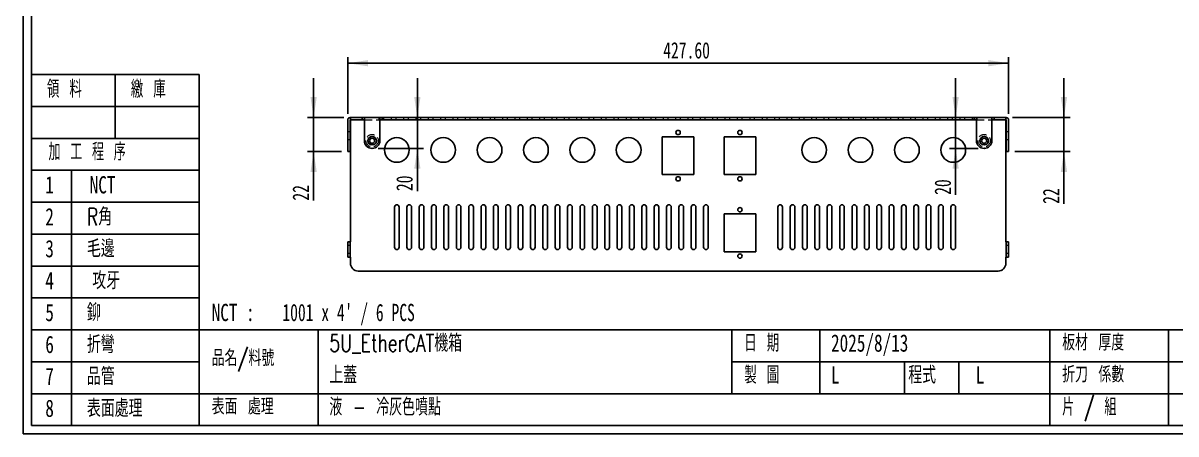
# Model space of a CAD drawing. Header units: millimetres. Extents: x 20 to 1161, y 26 to 820.
# Drawn here: x 20 to 766, y 26 to 292 of the extents above; entities that cross this region are included whole.
import ezdxf

# ---------------------------------------------------------------- set-up
doc = ezdxf.new("R2010")
doc.units = ezdxf.units.MM
doc.header["$LTSCALE"] = 4
doc.header["$PDSIZE"] = -1
doc.linetypes.add('HIDDEN', pattern=[1.905, 1.27, -0.635])
doc.layers.add('SLD-0', color=7, linetype='Continuous')
doc.layers.add('WORK', color=6, linetype='Continuous')
doc.styles.add('SLDTEXTSTYLE0', font='TXT', dxfattribs={"width": 0.729167})
doc.styles.add('SLDTEXTSTYLE1', font='TXT', dxfattribs={"width": 0.729167, "bigfont": 'bigfont'})
doc.styles.add('SLDTEXTSTYLE11', font='TXT', dxfattribs={"width": 0.661765})
doc.styles.add('SLDTEXTSTYLE12', font='TXT', dxfattribs={"width": 0.7})
doc.styles.add('SLDTEXTSTYLE2', font='TXT', dxfattribs={"width": 0.678241, "bigfont": 'bigfont'})
doc.styles.add('SLDTEXTSTYLE3', font='TXT', dxfattribs={"width": 0.652778, "bigfont": 'bigfont'})
doc.styles.add('SLDTEXTSTYLE4', font='TXT', dxfattribs={"width": 0.630952, "bigfont": 'bigfont'})
doc.styles.add('SLDTEXTSTYLE6', font='TXT', dxfattribs={"width": 0.6375, "bigfont": 'bigfont'})
doc.dimstyles.new('SLDDIMSTYLE8', dxfattribs={"dimtxt": 11.299913, "dimasz": 13.208, "dimexe": 0, "dimexo": 0.0625, "dimgap": 2.824978, "dimtad": 1, "dimrnd": 1e-09, "dimzin": 12, "dimdsep": 46, "dimtxsty": 'SLDTEXTSTYLE12', "dimsah": 1, "dimcen": 0.09, "dimadec": 0, "dimazin": 3, "dimtfac": 1, "dimtmove": 0, "dimatfit": 0, "dimfxl": 1, "dimfrac": 2, "dimtolj": 1, "dimtzin": 12, "dimarcsym": 0})
doc.dimstyles.new('SLDDIMSTYLE9', dxfattribs={"dimtxt": 11.299913, "dimasz": 13.208, "dimexe": 0, "dimexo": 0.0625, "dimgap": 2.824978, "dimtad": 1, "dimrnd": 1e-09, "dimzin": 4, "dimdsep": 46, "dimtxsty": 'SLDTEXTSTYLE12', "dimsah": 1, "dimcen": 0.09, "dimadec": 0, "dimazin": 1, "dimtfac": 1, "dimtofl": 0, "dimtmove": 0, "dimatfit": 3, "dimfxl": 1, "dimfrac": 2, "dimtolj": 1, "dimtzin": 12, "dimarcsym": 0})

# ---------------------------------------------------------------- blocks, each defined once
blk = doc.blocks.new('_D_49')
at = {"layer": 'WORK', "transparency": 16777216}
for p, q in [((275.09, 230.85), (275.09, 256.25)), ((254.82, 230.85), (279.09, 230.85)), ((275.09, 210.85), (275.09, 230.85)), ((249.82, 210.85), (279.09, 210.85)), ((275.09, 210.85), (275.09, 183.2))]:
    blk.add_line(p, q, dxfattribs=at)
for points in [[(275.09, 230.85), (277.12, 244.05), (273.06, 244.05)], [(275.09, 210.85), (273.06, 197.64), (277.12, 197.64)]]:
    blk.add_solid(points, dxfattribs=at)
at = {"layer": 'WORK', "transparency": 16777216, "insert": (261.45, 183.2), "char_height": 10.583, "attachment_point": 1, "rotation": 90, "style": 'SLDTEXTSTYLE12'}
blk.add_mtext('20', dxfattribs=at)
blk = doc.blocks.new('_D_50')
at = {"layer": 'WORK', "transparency": 16777216}
for p, q in [((623.35, 230.85), (623.35, 256.25)), ((623.35, 210.85), (623.35, 230.85)), ((637.82, 210.85), (619.35, 210.85)), ((623.35, 210.85), (623.35, 180.77))]:
    blk.add_line(p, q, dxfattribs=at)
for points in [[(623.35, 230.85), (625.38, 244.05), (621.31, 244.05)], [(623.35, 210.85), (621.31, 197.64), (625.38, 197.64)]]:
    blk.add_solid(points, dxfattribs=at)
at = {"layer": 'WORK', "transparency": 16777216, "insert": (609.7, 180.77), "char_height": 10.583, "attachment_point": 1, "rotation": 90, "style": 'SLDTEXTSTYLE12'}
blk.add_mtext('20', dxfattribs=at)
blk = doc.blocks.new('_D_51')
at = {"layer": 'WORK', "transparency": 16777216}
for p, q in [((230.02, 233.3), (230.02, 270.01)), ((657.62, 233.3), (657.62, 270.01)), ((657.62, 266.01), (230.02, 266.01))]:
    blk.add_line(p, q, dxfattribs=at)
for points in [[(230.02, 266.01), (243.23, 263.98), (243.23, 268.04)], [(657.62, 266.01), (644.42, 268.04), (644.42, 263.98)]]:
    blk.add_solid(points, dxfattribs=at)
at = {"layer": 'WORK', "transparency": 16777216, "insert": (434.16, 279.65), "char_height": 10.583, "attachment_point": 1, "style": 'SLDTEXTSTYLE12'}
blk.add_mtext('427.60', dxfattribs=at)
blk = doc.blocks.new('_D_52')
at = {"layer": 'WORK', "transparency": 16777216}
for p, q in [((693.42, 230.85), (693.42, 256.25)), ((660.07, 230.85), (697.42, 230.85)), ((693.42, 230.85), (693.42, 208.85)), ((661.62, 208.85), (697.42, 208.85)), ((693.42, 208.85), (693.42, 174.95))]:
    blk.add_line(p, q, dxfattribs=at)
for points in [[(693.42, 230.85), (695.45, 244.05), (691.39, 244.05)], [(693.42, 208.85), (691.39, 195.64), (695.45, 195.64)]]:
    blk.add_solid(points, dxfattribs=at)
at = {"layer": 'WORK', "transparency": 16777216, "insert": (679.78, 174.95), "char_height": 10.583, "attachment_point": 1, "rotation": 90, "style": 'SLDTEXTSTYLE12'}
blk.add_mtext('22', dxfattribs=at)
blk = doc.blocks.new('_D_53')
at = {"layer": 'WORK', "transparency": 16777216}
for p, q in [((207.98, 230.85), (207.98, 256.25)), ((227.57, 230.85), (203.98, 230.85)), ((207.98, 230.85), (207.98, 208.85)), ((226.02, 208.85), (203.98, 208.85)), ((207.98, 208.85), (207.98, 177.05))]:
    blk.add_line(p, q, dxfattribs=at)
for points in [[(207.98, 230.85), (210.01, 244.05), (205.95, 244.05)], [(207.98, 208.85), (205.95, 195.64), (210.01, 195.64)]]:
    blk.add_solid(points, dxfattribs=at)
at = {"layer": 'WORK', "transparency": 16777216, "insert": (194.34, 177.05), "char_height": 10.583, "attachment_point": 1, "rotation": 90, "style": 'SLDTEXTSTYLE12'}
blk.add_mtext('22', dxfattribs=at)

msp = doc.modelspace()

# ---------------------------------------------------------------- linework, layer by layer
at = {"layer": 'SLD-0'}
for p, q in [((20, 820), (20, 25.965)), ((25.382, 814.618), (25.382, 31.347)), ((25.382, 258.685), (25.382, 31.347)), ((133.959, 258.685), (25.382, 258.685)), ((79.67, 258.685), (79.67, 217.351)), ((133.959, 258.685), (133.959, 31.347)), ((133.959, 238.018), (25.382, 238.018)), ((133.959, 217.351), (25.382, 217.351)), ((133.959, 217.351), (25.382, 217.351)), ((133.959, 196.684), (25.382, 196.684)), ((51.259, 196.684), (51.259, 31.347)), ((133.959, 176.017), (25.382, 176.017)), ((133.959, 155.349), (25.382, 155.349)), ((25.382, 145.068), (25.382, 41.68)), ((133.959, 134.682), (25.382, 134.682)), ((133.959, 114.015), (25.382, 114.015)), ((133.959, 114.07), (133.959, 31.347)), ((133.959, 93.348), (25.382, 93.348)), ((133.959, 93.393), (478.528, 93.393)), ((133.959, 93.393), (478.528, 93.393)), ((210.892, 93.393), (210.892, 31.347)), ((478.528, 93.393), (684.223, 93.393)), ((478.528, 93.393), (478.528, 52.038)), ((478.528, 93.393), (478.528, 52.038)), ((535.462, 93.393), (535.462, 52.038)), ((684.223, 93.393), (909.919, 93.393)), ((684.223, 93.393), (909.919, 93.393)), ((684.223, 93.393), (684.223, 31.347)), ((684.223, 93.393), (684.223, 31.35)), ((684.223, 93.393), (684.223, 31.347)), ((761.157, 93.393), (761.157, 31.35)), ((133.959, 72.681), (25.382, 72.681)), ((478.528, 72.715), (684.223, 72.715)), ((684.223, 72.715), (909.919, 72.715)), ((133.959, 52.014), (25.382, 52.014)), ((133.959, 52.038), (478.528, 52.038)), ((478.528, 52.038), (684.223, 52.038)), ((684.223, 52.038), (909.919, 52.038)), ((133.959, 31.347), (25.382, 31.347)), ((133.959, 31.347), (25.382, 31.347)), ((133.959, 31.347), (478.528, 31.347)), ((478.528, 31.347), (684.223, 31.347)), ((684.223, 31.347), (909.919, 31.347)), ((1160.997, 25.965), (20, 25.965))]:
    msp.add_line(p, q, dxfattribs=at)
at = {"layer": 'SLD-0', "linetype": 'Continuous', "lineweight": 25}
for p, q in [((230.024, 229.295), (230.024, 213.845)), ((231.524, 229.295), (231.524, 213.845)), ((231.574, 230.845), (231.824, 230.845)), ((231.574, 229.345), (231.824, 229.345)), ((231.824, 229.345), (231.824, 230.845)), ((231.824, 230.845), (236.824, 230.845)), ((236.824, 229.345), (231.824, 229.345)), ((231.824, 229.345), (231.824, 229.295)), ((231.824, 229.295), (231.824, 150.445)), ((236.824, 230.845), (239.324, 230.845)), ((236.824, 229.345), (239.324, 229.345)), ((239.324, 229.345), (239.324, 230.845)), ((240.824, 230.845), (239.324, 230.845)), ((239.324, 229.345), (240.824, 229.345)), ((240.824, 230.845), (250.824, 230.845)), ((240.824, 229.295), (240.824, 230.845)), ((240.824, 215.845), (240.824, 229.295)), ((250.824, 230.845), (250.824, 229.295)), ((252.324, 230.845), (250.824, 230.845)), ((250.824, 229.345), (252.324, 229.345)), ((250.824, 229.295), (250.824, 215.845)), ((252.324, 230.845), (635.324, 230.845)), ((252.324, 229.345), (252.324, 230.845)), ((252.324, 229.345), (635.324, 229.345)), ((635.324, 229.345), (635.324, 230.845)), ((636.824, 230.845), (635.324, 230.845)), ((635.324, 229.345), (636.824, 229.345)), ((636.824, 229.295), (636.824, 230.845)), ((636.824, 230.845), (646.824, 230.845)), ((636.824, 215.845), (636.824, 229.295)), ((646.824, 230.845), (646.824, 229.295)), ((648.324, 230.845), (646.824, 230.845)), ((646.824, 229.345), (648.324, 229.345)), ((646.824, 229.295), (646.824, 215.845)), ((648.324, 230.845), (650.824, 230.845)), ((648.324, 229.345), (648.324, 230.845)), ((648.324, 229.345), (650.824, 229.345)), ((650.824, 230.845), (655.824, 230.845)), ((655.824, 229.345), (650.824, 229.345)), ((655.824, 230.845), (655.824, 229.345)), ((655.824, 230.845), (656.074, 230.845)), ((655.824, 229.345), (656.074, 229.345)), ((655.824, 229.295), (655.824, 229.345)), ((655.824, 150.445), (655.824, 229.295)), ((656.124, 213.845), (656.124, 229.295)), ((657.624, 213.845), (657.624, 229.295)), ((433.574, 218.395), (454.074, 218.395)), ((433.574, 193.895), (433.574, 218.395)), ((454.074, 218.395), (454.074, 193.895)), ((473.574, 218.395), (494.074, 218.395)), ((473.574, 193.895), (473.574, 218.395)), ((494.074, 218.395), (494.074, 193.895)), ((230.024, 208.845), (230.024, 213.845)), ((231.524, 213.845), (231.524, 208.845)), ((656.124, 208.845), (656.124, 213.845)), ((657.624, 213.845), (657.624, 208.845)), ((231.524, 208.845), (230.024, 208.845)), ((657.624, 208.845), (656.124, 208.845)), ((454.074, 193.895), (433.574, 193.895)), ((494.074, 193.895), (473.574, 193.895)), ((260.324, 146.845), (260.324, 172.845)), ((263.324, 172.845), (263.324, 146.845)), ((268.324, 146.845), (268.324, 172.845)), ((271.324, 172.845), (271.324, 146.845)), ((276.324, 146.845), (276.324, 172.845)), ((279.324, 172.845), (279.324, 146.845)), ((284.324, 146.845), (284.324, 172.845)), ((287.324, 172.845), (287.324, 146.845)), ((292.324, 146.845), (292.324, 172.845)), ((295.324, 172.845), (295.324, 146.845)), ((300.324, 146.845), (300.324, 172.845)), ((303.324, 172.845), (303.324, 146.845)), ((308.324, 146.845), (308.324, 172.845)), ((311.324, 172.845), (311.324, 146.845)), ((316.324, 146.845), (316.324, 172.845)), ((319.324, 172.845), (319.324, 146.845)), ((324.324, 146.845), (324.324, 172.845)), ((327.324, 172.845), (327.324, 146.845)), ((332.324, 146.845), (332.324, 172.845)), ((335.324, 172.845), (335.324, 146.845)), ((340.324, 146.845), (340.324, 172.845)), ((343.324, 172.845), (343.324, 146.845)), ((348.324, 146.845), (348.324, 172.845)), ((351.324, 172.845), (351.324, 146.845)), ((356.324, 146.845), (356.324, 172.845)), ((359.324, 172.845), (359.324, 146.845)), ((364.324, 146.845), (364.324, 172.845)), ((367.324, 172.845), (367.324, 146.845)), ((372.324, 146.845), (372.324, 172.845)), ((375.324, 172.845), (375.324, 146.845)), ((380.324, 146.845), (380.324, 172.845)), ((383.324, 172.845), (383.324, 146.845)), ((388.324, 146.845), (388.324, 172.845)), ((391.324, 172.845), (391.324, 146.845)), ((396.324, 146.845), (396.324, 172.845)), ((399.324, 172.845), (399.324, 146.845)), ((404.324, 146.845), (404.324, 172.845)), ((407.324, 172.845), (407.324, 146.845)), ((412.324, 146.845), (412.324, 172.845)), ((415.324, 172.845), (415.324, 146.845)), ((420.324, 146.845), (420.324, 172.845)), ((423.324, 172.845), (423.324, 146.845)), ((428.324, 146.845), (428.324, 172.845)), ((431.324, 172.845), (431.324, 146.845)), ((436.324, 146.845), (436.324, 172.845)), ((439.324, 172.845), (439.324, 146.845)), ((444.324, 146.845), (444.324, 172.845)), ((447.324, 172.845), (447.324, 146.845)), ((452.324, 146.845), (452.324, 172.845)), ((455.324, 172.845), (455.324, 146.845)), ((460.324, 146.845), (460.324, 172.845)), ((463.324, 172.845), (463.324, 146.845)), ((508.324, 146.845), (508.324, 172.845)), ((511.324, 172.845), (511.324, 146.845)), ((516.324, 146.845), (516.324, 172.845)), ((519.324, 172.845), (519.324, 146.845)), ((524.324, 146.845), (524.324, 172.845)), ((527.324, 172.845), (527.324, 146.845)), ((532.324, 146.845), (532.324, 172.845)), ((535.324, 172.845), (535.324, 146.845)), ((540.324, 146.845), (540.324, 172.845)), ((543.324, 172.845), (543.324, 146.845)), ((548.324, 146.845), (548.324, 172.845)), ((551.324, 172.845), (551.324, 146.845)), ((556.324, 146.845), (556.324, 172.845)), ((559.324, 172.845), (559.324, 146.845)), ((564.324, 146.845), (564.324, 172.845)), ((567.324, 172.845), (567.324, 146.845)), ((572.324, 146.845), (572.324, 172.845)), ((575.324, 172.845), (575.324, 146.845)), ((580.324, 146.845), (580.324, 172.845)), ((583.324, 172.845), (583.324, 146.845)), ((588.324, 146.845), (588.324, 172.845)), ((591.324, 172.845), (591.324, 146.845)), ((596.324, 146.845), (596.324, 172.845)), ((599.324, 172.845), (599.324, 146.845)), ((604.324, 146.845), (604.324, 172.845)), ((607.324, 172.845), (607.324, 146.845)), ((612.324, 146.845), (612.324, 172.845)), ((615.324, 172.845), (615.324, 146.845)), ((620.324, 146.845), (620.324, 172.845)), ((623.324, 172.845), (623.324, 146.845)), ((473.574, 168.395), (494.074, 168.395)), ((473.574, 143.895), (473.574, 168.395)), ((494.074, 168.395), (494.074, 143.895)), ((230.024, 150.445), (231.524, 150.445)), ((230.024, 145.445), (230.024, 150.445)), ((231.524, 150.445), (231.524, 145.445)), ((231.574, 150.445), (231.524, 150.445)), ((231.574, 150.445), (231.824, 150.445)), ((655.824, 150.445), (656.074, 150.445)), ((656.124, 150.445), (656.074, 150.445)), ((656.124, 150.445), (657.624, 150.445)), ((656.124, 145.445), (656.124, 150.445)), ((657.624, 150.445), (657.624, 145.445)), ((230.024, 140.445), (230.024, 145.445)), ((231.524, 145.445), (231.524, 140.445)), ((494.074, 143.895), (473.574, 143.895)), ((656.124, 140.445), (656.124, 145.445)), ((657.624, 145.445), (657.624, 140.445)), ((231.524, 140.445), (230.024, 140.445)), ((231.524, 140.445), (231.574, 140.445)), ((231.824, 140.445), (231.574, 140.445)), ((231.824, 140.445), (231.824, 136.445)), ((656.074, 140.445), (655.824, 140.445)), ((655.824, 136.445), (655.824, 140.445)), ((656.074, 140.445), (656.124, 140.445)), ((657.624, 140.445), (656.124, 140.445)), ((236.824, 131.445), (650.824, 131.445))]:
    msp.add_line(p, q, dxfattribs=at)
at = {"layer": 'SLD-0', "linetype": 'HIDDEN', "lineweight": 18}
for p, q in [((240.824, 229.345), (250.824, 229.345)), ((250.324, 229.345), (250.324, 230.845)), ((253.324, 229.345), (253.324, 230.845)), ((258.324, 229.345), (258.324, 230.845)), ((261.324, 229.345), (261.324, 230.845)), ((266.324, 229.345), (266.324, 230.845)), ((269.324, 229.345), (269.324, 230.845)), ((274.324, 229.345), (274.324, 230.845)), ((277.324, 229.345), (277.324, 230.845)), ((282.324, 229.345), (282.324, 230.845)), ((285.324, 229.345), (285.324, 230.845)), ((290.324, 229.345), (290.324, 230.845)), ((293.324, 229.345), (293.324, 230.845)), ((298.324, 229.345), (298.324, 230.845)), ((301.324, 229.345), (301.324, 230.845)), ((306.324, 229.345), (306.324, 230.845)), ((309.324, 229.345), (309.324, 230.845)), ((314.324, 229.345), (314.324, 230.845)), ((317.324, 229.345), (317.324, 230.845)), ((322.324, 229.345), (322.324, 230.845)), ((325.324, 229.345), (325.324, 230.845)), ((330.324, 229.345), (330.324, 230.845)), ((333.324, 229.345), (333.324, 230.845)), ((338.324, 229.345), (338.324, 230.845)), ((341.324, 229.345), (341.324, 230.845)), ((346.324, 229.345), (346.324, 230.845)), ((349.324, 229.345), (349.324, 230.845)), ((354.324, 229.345), (354.324, 230.845)), ((357.324, 229.345), (357.324, 230.845)), ((362.324, 229.345), (362.324, 230.845)), ((365.324, 229.345), (365.324, 230.845)), ((370.324, 229.345), (370.324, 230.845)), ((373.324, 229.345), (373.324, 230.845)), ((378.324, 229.345), (378.324, 230.845)), ((381.324, 229.345), (381.324, 230.845)), ((386.324, 229.345), (386.324, 230.845)), ((389.324, 229.345), (389.324, 230.845)), ((394.324, 229.345), (394.324, 230.845)), ((397.324, 229.345), (397.324, 230.845)), ((402.324, 229.345), (402.324, 230.845)), ((405.324, 229.345), (405.324, 230.845)), ((410.324, 229.345), (410.324, 230.845)), ((413.324, 229.345), (413.324, 230.845)), ((418.324, 229.345), (418.324, 230.845)), ((421.324, 229.345), (421.324, 230.845)), ((426.324, 229.345), (426.324, 230.845)), ((429.324, 229.345), (429.324, 230.845)), ((434.324, 229.345), (434.324, 230.845)), ((437.324, 229.345), (437.324, 230.845)), ((442.324, 229.345), (442.324, 230.845)), ((445.324, 229.345), (445.324, 230.845)), ((450.324, 229.345), (450.324, 230.845)), ((453.324, 229.345), (453.324, 230.845)), ((458.324, 229.345), (458.324, 230.845)), ((461.324, 229.345), (461.324, 230.845)), ((466.324, 229.345), (466.324, 230.845)), ((469.324, 229.345), (469.324, 230.845)), ((474.324, 229.345), (474.324, 230.845)), ((477.324, 229.345), (477.324, 230.845)), ((482.324, 229.345), (482.324, 230.845)), ((485.324, 229.345), (485.324, 230.845)), ((490.324, 229.345), (490.324, 230.845)), ((493.324, 229.345), (493.324, 230.845)), ((498.324, 229.345), (498.324, 230.845)), ((501.324, 229.345), (501.324, 230.845)), ((506.324, 229.345), (506.324, 230.845)), ((509.324, 229.345), (509.324, 230.845)), ((514.324, 229.345), (514.324, 230.845)), ((517.324, 229.345), (517.324, 230.845)), ((522.324, 229.345), (522.324, 230.845)), ((525.324, 229.345), (525.324, 230.845)), ((530.324, 229.345), (530.324, 230.845)), ((533.324, 229.345), (533.324, 230.845)), ((538.324, 229.345), (538.324, 230.845)), ((541.324, 229.345), (541.324, 230.845)), ((546.324, 229.345), (546.324, 230.845)), ((549.324, 229.345), (549.324, 230.845)), ((554.324, 229.345), (554.324, 230.845)), ((557.324, 229.345), (557.324, 230.845)), ((562.324, 229.345), (562.324, 230.845)), ((565.324, 229.345), (565.324, 230.845)), ((570.324, 229.345), (570.324, 230.845)), ((573.324, 229.345), (573.324, 230.845)), ((578.324, 229.345), (578.324, 230.845)), ((581.324, 229.345), (581.324, 230.845)), ((586.324, 229.345), (586.324, 230.845)), ((589.324, 229.345), (589.324, 230.845)), ((594.324, 229.345), (594.324, 230.845)), ((597.324, 229.345), (597.324, 230.845)), ((602.324, 229.345), (602.324, 230.845)), ((605.324, 229.345), (605.324, 230.845)), ((610.324, 229.345), (610.324, 230.845)), ((613.324, 229.345), (613.324, 230.845)), ((618.324, 229.345), (618.324, 230.845)), ((621.324, 229.345), (621.324, 230.845)), ((626.324, 229.345), (626.324, 230.845)), ((629.324, 229.345), (629.324, 230.845)), ((634.324, 229.345), (634.324, 230.845)), ((636.824, 229.345), (646.824, 229.345)), ((637.324, 229.345), (637.324, 230.845)), ((231.524, 221.645), (230.024, 221.645)), ((230.024, 216.645), (231.524, 216.645)), ((657.624, 221.645), (656.124, 221.645)), ((656.124, 216.645), (657.624, 216.645)), ((231.524, 147.945), (230.024, 147.945)), ((230.024, 142.945), (231.524, 142.945)), ((657.624, 147.945), (656.124, 147.945)), ((656.124, 142.945), (657.624, 142.945))]:
    msp.add_line(p, q, dxfattribs=at)
at = {"layer": 'SLD-0', "linetype": 'Continuous'}
for p, q in [((590.285, 72.715), (590.285, 52.038)), ((625.395, 72.715), (625.395, 52.038))]:
    msp.add_line(p, q, dxfattribs=at)
at = {"layer": 'SLD-0', "linetype": 'HIDDEN', "lineweight": 18}
for centre in [(245.824, 215.845), (641.824, 215.845)]:
    msp.add_circle(centre, 4, dxfattribs=at)
at = {"layer": 'SLD-0', "linetype": 'Continuous', "lineweight": 25}
for centre, radius in [((245.824, 215.845), 2.75), ((245.824, 215.845), 1.65), ((261.824, 209.845), 8), ((291.824, 209.845), 8), ((321.824, 209.845), 8), ((351.824, 209.845), 8), ((381.824, 209.845), 8), ((411.824, 209.845), 8), ((443.824, 221.145), 1.4), ((483.824, 221.145), 1.4), ((531.824, 209.845), 8), ((561.824, 209.845), 8), ((591.824, 209.845), 8), ((621.824, 209.845), 8), ((641.824, 215.845), 2.75), ((641.824, 215.845), 1.65), ((443.824, 191.145), 1.4), ((483.824, 191.145), 1.4), ((483.824, 171.145), 1.4), ((483.824, 141.145), 1.4)]:
    msp.add_circle(centre, radius, dxfattribs=at)
for centre, radius, start, end in [((231.574, 229.295), 1.55, 90, 180), ((231.574, 229.295), 0.05, 90, 180), ((656.074, 229.295), 1.55, 0, 90), ((656.074, 229.295), 0.05, 0, 90), ((245.824, 215.845), 5, 180, 270), ((245.824, 215.845), 5, 270, 0), ((641.824, 215.845), 5, 180, 270), ((641.824, 215.845), 5, 270, 0), ((261.824, 172.845), 1.5, 0, 180), ((269.824, 172.845), 1.5, 0, 180), ((277.824, 172.845), 1.5, 0, 180), ((285.824, 172.845), 1.5, 0, 180), ((293.824, 172.845), 1.5, 0, 180), ((301.824, 172.845), 1.5, 0, 180), ((309.824, 172.845), 1.5, 0, 180), ((317.824, 172.845), 1.5, 0, 180), ((325.824, 172.845), 1.5, 0, 180), ((333.824, 172.845), 1.5, 0, 180), ((341.824, 172.845), 1.5, 0, 180), ((349.824, 172.845), 1.5, 0, 180), ((357.824, 172.845), 1.5, 0, 180), ((365.824, 172.845), 1.5, 0, 180), ((373.824, 172.845), 1.5, 0, 180), ((381.824, 172.845), 1.5, 0, 180), ((389.824, 172.845), 1.5, 0, 180), ((397.824, 172.845), 1.5, 0, 180), ((405.824, 172.845), 1.5, 0, 180), ((413.824, 172.845), 1.5, 0, 180), ((421.824, 172.845), 1.5, 0, 180), ((429.824, 172.845), 1.5, 0, 180), ((437.824, 172.845), 1.5, 0, 180), ((445.824, 172.845), 1.5, 0, 180), ((453.824, 172.845), 1.5, 0, 180), ((461.824, 172.845), 1.5, 360, 180), ((509.824, 172.845), 1.5, 0, 180), ((517.824, 172.845), 1.5, 0, 180), ((525.824, 172.845), 1.5, 360, 180), ((533.824, 172.845), 1.5, 360, 180), ((541.824, 172.845), 1.5, 360, 180), ((549.824, 172.845), 1.5, 360, 180), ((557.824, 172.845), 1.5, 360, 180), ((565.824, 172.845), 1.5, 360, 180), ((573.824, 172.845), 1.5, 360, 180), ((581.824, 172.845), 1.5, 360, 180), ((589.824, 172.845), 1.5, 360, 180), ((597.824, 172.845), 1.5, 360, 180), ((605.824, 172.845), 1.5, 360, 180), ((613.824, 172.845), 1.5, 360, 180), ((621.824, 172.845), 1.5, 360, 180), ((261.824, 146.845), 1.5, 180, 0), ((269.824, 146.845), 1.5, 180, 0), ((277.824, 146.845), 1.5, 180, 0), ((285.824, 146.845), 1.5, 180, 0), ((293.824, 146.845), 1.5, 180, 0), ((301.824, 146.845), 1.5, 180, 0), ((309.824, 146.845), 1.5, 180, 0), ((317.824, 146.845), 1.5, 180, 0), ((325.824, 146.845), 1.5, 180, 0), ((333.824, 146.845), 1.5, 180, 0), ((341.824, 146.845), 1.5, 180, 0), ((349.824, 146.845), 1.5, 180, 0), ((357.824, 146.845), 1.5, 180, 0), ((365.824, 146.845), 1.5, 180, 0), ((373.824, 146.845), 1.5, 180, 0), ((381.824, 146.845), 1.5, 180, 0), ((389.824, 146.845), 1.5, 180, 0), ((397.824, 146.845), 1.5, 180, 0), ((405.824, 146.845), 1.5, 180, 0), ((413.824, 146.845), 1.5, 180, 0), ((421.824, 146.845), 1.5, 180, 0), ((429.824, 146.845), 1.5, 180, 0), ((437.824, 146.845), 1.5, 180, 0), ((445.824, 146.845), 1.5, 180, 0), ((453.824, 146.845), 1.5, 180, 0), ((461.824, 146.845), 1.5, 180, 0), ((509.824, 146.845), 1.5, 180, 360), ((517.824, 146.845), 1.5, 180, 360), ((525.824, 146.845), 1.5, 180, 0), ((533.824, 146.845), 1.5, 180, 0), ((541.824, 146.845), 1.5, 180, 0), ((549.824, 146.845), 1.5, 180, 0), ((557.824, 146.845), 1.5, 180, 0), ((565.824, 146.845), 1.5, 180, 0), ((573.824, 146.845), 1.5, 180, 0), ((581.824, 146.845), 1.5, 180, 0), ((589.824, 146.845), 1.5, 180, 0), ((597.824, 146.845), 1.5, 180, 0), ((605.824, 146.845), 1.5, 180, 0), ((613.824, 146.845), 1.5, 180, 0), ((621.824, 146.845), 1.5, 180, 0), ((236.824, 136.445), 5, 180, 270), ((650.824, 136.445), 5, 270, 0)]:
    msp.add_arc(centre, radius, start, end, dxfattribs=at)
at = {"layer": 'WORK'}
for p in [(245.824, 210.845), (641.824, 210.845)]:
    msp.add_point(p, dxfattribs=at)

# ---------------------------------------------------------------- texts
at = {"color": 7, "linetype": 'Continuous', "lineweight": 0, "insert": (592.71, 69.765), "char_height": 11.2, "attachment_point": 1, "style": 'SLDTEXTSTYLE1'}
msp.add_mtext('程式', dxfattribs=at)
at = {"layer": 'SLD-0', "attachment_point": 1}
for s, insert, char_height, style in [('領 料', (35.44, 254.885), 11.2, 'SLDTEXTSTYLE3'), ('繳 庫', (89.728, 254.885), 11.2, 'SLDTEXTSTYLE3'), ('加 工 程 序', (36.434, 214.261), 11.2, 'SLDTEXTSTYLE4'), ('1', (34.395, 192.884), 11.2, 'SLDTEXTSTYLE0'), ('NCT', (63.09, 192.884), 11.2, 'SLDTEXTSTYLE0'), ('2', (34.395, 172.217), 11.2, 'SLDTEXTSTYLE0'), ('R角', (61.317, 172.217), 11.2, 'SLDTEXTSTYLE1'), ('3', (34.395, 151.55), 11.2, 'SLDTEXTSTYLE0'), ('毛邊', (61.317, 151.55), 11.2, 'SLDTEXTSTYLE1'), ('4', (34.395, 130.883), 11.2, 'SLDTEXTSTYLE0'), ('攻牙', (64.817, 130.883), 11.2, 'SLDTEXTSTYLE1'), ('5', (34.395, 110.215), 11.2, 'SLDTEXTSTYLE0'), ('鉚', (61.317, 110.215), 11.2, 'SLDTEXTSTYLE1'), ('NCT :', (142.019, 110.215), 11.2, 'SLDTEXTSTYLE0'), ("1001 x 4' / 6 PCS", (187.75, 110.215), 11.2, 'SLDTEXTSTYLE11'), ('折彎', (61.317, 89.548), 11.2, 'SLDTEXTSTYLE1'), ('5U_EtherCAT機箱', (218.174, 90.442), 11.2, 'SLDTEXTSTYLE1'), ('日 期', (486.588, 90.442), 11.2, 'SLDTEXTSTYLE3'), ('2025/8/13', (542.744, 90.442), 11.2, 'SLDTEXTSTYLE0'), ('板材 厚度', (692.284, 90.396), 10.4, 'SLDTEXTSTYLE1'), ('6', (34.395, 89.548), 11.2, 'SLDTEXTSTYLE0'), ('品名/料號', (142.019, 80.35), 10.4, 'SLDTEXTSTYLE1'), ('7', (34.395, 68.881), 11.2, 'SLDTEXTSTYLE0'), ('品管', (61.317, 68.881), 11.2, 'SLDTEXTSTYLE1'), ('上蓋', (218.174, 69.758), 11.2, 'SLDTEXTSTYLE1'), ('製 圖', (486.588, 69.765), 11.2, 'SLDTEXTSTYLE3'), ('L', (542.744, 69.765), 11.2, 'SLDTEXTSTYLE0'), ('L', (636.388, 69.765), 11.2, 'SLDTEXTSTYLE0'), ('折刀 係數', (692.284, 69.729), 10.4, 'SLDTEXTSTYLE1'), ('8', (34.395, 48.214), 11.2, 'SLDTEXTSTYLE0'), ('表面處理', (61.317, 48.214), 11.2, 'SLDTEXTSTYLE1'), ('表面 處理', (142.019, 48.972), 10.4, 'SLDTEXTSTYLE1'), ('液 - 冷灰色噴點', (218.174, 49.088), 11.2, 'SLDTEXTSTYLE2'), ('片 / 組', (692.284, 49.077), 11.2, 'SLDTEXTSTYLE6')]:
    msp.add_mtext(s, dxfattribs=dict(at, insert=insert, char_height=char_height, style=style))

# ---------------------------------------------------------------- dimensions: what is measured, and where the dimension line sits
at = {"layer": 'WORK'}
for base, p1, p2, angle, dimstyle, picture, middle in [((230.024, 266.01), (657.624, 229.295), (230.024, 229.295), 0, 'SLDDIMSTYLE9', '_D_51', (452.374, 266.01)), ((207.979, 208.845), (231.574, 230.845), (230.024, 208.845), 90, 'SLDDIMSTYLE8', '_D_53', (207.979, 183.671)), ((275.089, 230.845), (245.824, 210.845), (250.824, 230.845), 90, 'SLDDIMSTYLE8', '_D_49', (275.089, 189.829)), ((623.346, 230.845), (641.824, 210.845), (637.324, 230.845), 90, 'SLDDIMSTYLE8', '_D_50', (623.346, 187.391)), ((693.419, 208.845), (656.074, 230.845), (657.624, 208.845), 90, 'SLDDIMSTYLE8', '_D_52', (693.419, 181.57))]:
    dim = msp.add_linear_dim(base=base, p1=p1, p2=p2, angle=angle, dimstyle=dimstyle, dxfattribs=at)
    dim.commit()
    dim.dimension.update_dxf_attribs({"geometry": picture, "text_midpoint": middle, "dimtype": 160})

doc.saveas('drawing.dxf')
